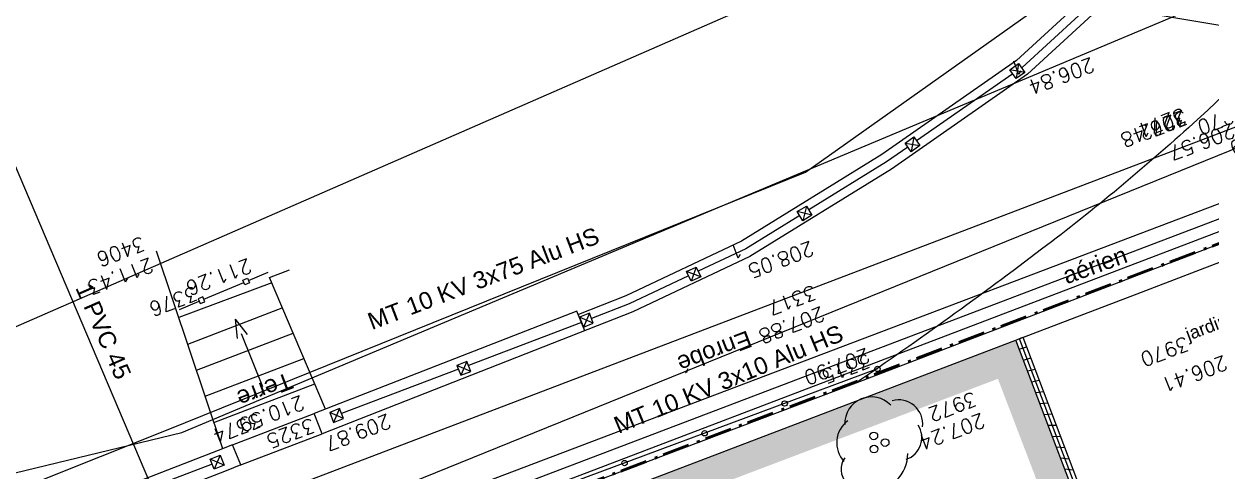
# Model space of a CAD drawing. Header units: centimetres. Extents: x 212517 to 243222, y -357108 to -330212.
# Drawn here: x 221631 to 224412, y -345232 to -344183 of the extents above; entities that cross this region are included whole.
import ezdxf
from ezdxf.enums import TextEntityAlignment as Align
from ezdxf.lldxf.tags import DXFTag

# ---------------------------------------------------------------- set-up
doc = ezdxf.new("R2010")
doc.units = ezdxf.units.CM
doc.linetypes.add('Style de ligne -15', pattern=[2.0832800000000002, 1.25, -0.41656, 0.1388600000000001, -0.2778600000000001])
doc.layers.get('0').update_dxf_attribs({"color": 252})
for name, color, linetype in [('0-EDL-Limite de propriété', 252, 'Continuous'), ('AEP_SSL', 252, 'Continuous'), ('CAB_SSL', 252, 'Continuous'), ('EDF_SSL', 252, 'Texte-Electricite'), ('Fond topo - BAT_ANN', 252, 'Continuous'), ('Fond topo - CLO_LEG', 252, 'Continuous'), ('Fond topo - CLO_MUR', 252, 'Continuous'), ('Fond topo - VOI_TXT', 252, 'Continuous'), ('Fond topo - Z_500', 252, 'Continuous'), ('GAZ_SSL', 252, 'Texte-GAZ'), ('prlm-VRD', 2, 'Continuous'), ('SA - arbuste', 252, 'Continuous'), ('SA - bât A-B', 252, 'Continuous'), ('SA - clôture', 252, 'DIVISE2'), ('SA - haie séparative', 252, 'Continuous'), ('SA - muret béton', 252, 'Continuous'), ('TELECOM_SSL', 252, 'Texte-Telecom'), ('UNITAIRE SSL', 252, 'UNITAIRE')]:
    doc.layers.add(name, color=color, linetype=linetype)
for name, color, linetype, plot in [('Fond topo - N', 252, 'Continuous', False), ('Fond topo - NCACHE', 252, 'Continuous', False), ('Fond topo - ZCACHE', 252, 'Continuous', False)]:
    doc.layers.add(name, color=color, linetype=linetype, plot=plot)
doc.layers.add('Fond topo - P', color=252, linetype='Continuous', lineweight=50)
doc.layers.add('Fond topo - VOI', color=252, linetype='Continuous', lineweight=25)
doc.styles.add('2000_ARIAL', font='arial.ttf', dxfattribs={"height": 0.400000006})
doc.styles.add('Arial', font='arial.ttf')
doc.styles.add('Lignes', font='arial.ttf', dxfattribs={"height": 0.35})
doc.styles.add('LignesA', font='arial.ttf', dxfattribs={"height": 0.349999994})
doc.styles.add('SIMPLEX', font='simplex_.ttf', dxfattribs={"height": 1.25})
doc.styles.add('TP-C_Autocad_Standard', font='simplex_.ttf', dxfattribs={"height": 1})
doc.styles.add('Tronçons', font='arial.ttf', dxfattribs={"height": 0.25})
tags = doc.linetypes.add('DIVISE2', pattern=[15.874999761581421, 6.349999904632568, -3.174999952316284, 0, -3.174999952316284, 0, -3.174999952316284]).pattern_tags.tags
tags[14:15] = [DXFTag(74, 4), DXFTag(75, 0), DXFTag(340, '0'), DXFTag(46, 0.0), DXFTag(50, 0.0), DXFTag(44, 0.0), DXFTag(45, 0.0)]
tags[12:13] = [DXFTag(74, 4), DXFTag(75, 0), DXFTag(340, '0'), DXFTag(46, 0.0), DXFTag(50, 0.0), DXFTag(44, 0.0), DXFTag(45, 0.0)]
tags[10:11] = [DXFTag(74, 4), DXFTag(75, 0), DXFTag(340, '0'), DXFTag(46, 0.0), DXFTag(50, 0.0), DXFTag(44, 0.0), DXFTag(45, 0.0)]
tags[8:9] = [DXFTag(74, 4), DXFTag(75, 0), DXFTag(340, '0'), DXFTag(46, 0.0), DXFTag(50, 0.0), DXFTag(44, 0.0), DXFTag(45, 0.0)]
tags[6:7] = [DXFTag(74, 4), DXFTag(75, 0), DXFTag(340, '0'), DXFTag(46, 0.0), DXFTag(50, 0.0), DXFTag(44, 0.0), DXFTag(45, 0.0)]
tags[4:5] = [DXFTag(74, 4), DXFTag(75, 0), DXFTag(340, '0'), DXFTag(46, 0.0), DXFTag(50, 0.0), DXFTag(44, 0.0), DXFTag(45, 0.0)]
tags = doc.linetypes.add('L16', pattern=[0.37500001490116125, 0.300000011920929, -0.07500000298023224]).pattern_tags.tags
tags[6:7] = [DXFTag(74, 4), DXFTag(75, 0), DXFTag(340, '0'), DXFTag(46, 0.0), DXFTag(50, 0.0), DXFTag(44, 0.0), DXFTag(45, 0.0)]
tags[4:5] = [DXFTag(74, 4), DXFTag(75, 0), DXFTag(340, '0'), DXFTag(46, 0.0), DXFTag(50, 0.0), DXFTag(44, 0.0), DXFTag(45, 0.0)]
tags = doc.linetypes.add('Texte-BT', pattern='A,5,-0.25,["BT",Lignes,S=1,R=0,X=0,Y=-0.18],-1.25', length=6.5).pattern_tags.tags
tags[15:16] = [DXFTag(74, 4), DXFTag(75, 0), DXFTag(340, '0'), DXFTag(46, 0.0), DXFTag(50, 0.0), DXFTag(44, 0.0), DXFTag(45, 0.0)]
tags[4:5] = [DXFTag(74, 4), DXFTag(75, 0), DXFTag(340, '0'), DXFTag(46, 0.0), DXFTag(50, 0.0), DXFTag(44, 0.0), DXFTag(45, 0.0)]
tags = doc.linetypes.add('Texte-Electricite', pattern='A,5,-0.25,["ELEC",Lignes,S=1,R=0,X=0,Y=-0.18],-1.25', length=6.5).pattern_tags.tags
tags[15:16] = [DXFTag(74, 4), DXFTag(75, 0), DXFTag(340, '0'), DXFTag(46, 0.0), DXFTag(50, 0.0), DXFTag(44, 0.0), DXFTag(45, 0.0)]
tags[4:5] = [DXFTag(74, 4), DXFTag(75, 0), DXFTag(340, '0'), DXFTag(46, 0.0), DXFTag(50, 0.0), DXFTag(44, 0.0), DXFTag(45, 0.0)]
tags = doc.linetypes.add('Texte-GAZ', pattern='A,5,-0.25,["GAZ",Lignes,S=1,R=0,X=0,Y=-0.18],-1.25', length=6.5).pattern_tags.tags
tags[15:16] = [DXFTag(74, 4), DXFTag(75, 0), DXFTag(340, '0'), DXFTag(46, 0.0), DXFTag(50, 0.0), DXFTag(44, 0.0), DXFTag(45, 0.0)]
tags[4:5] = [DXFTag(74, 4), DXFTag(75, 0), DXFTag(340, '0'), DXFTag(46, 0.0), DXFTag(50, 0.0), DXFTag(44, 0.0), DXFTag(45, 0.0)]
tags = doc.linetypes.add('Texte-MT', pattern='A,5,-0.25,["MT",Lignes,S=1,R=0,X=0,Y=-0.18],-1.25', length=6.5).pattern_tags.tags
tags[15:16] = [DXFTag(74, 4), DXFTag(75, 0), DXFTag(340, '0'), DXFTag(46, 0.0), DXFTag(50, 0.0), DXFTag(44, 0.0), DXFTag(45, 0.0)]
tags[4:5] = [DXFTag(74, 4), DXFTag(75, 0), DXFTag(340, '0'), DXFTag(46, 0.0), DXFTag(50, 0.0), DXFTag(44, 0.0), DXFTag(45, 0.0)]
tags = doc.linetypes.add('Texte-Telecom', pattern='A,5,-0.25,["TEL",Lignes,S=1,R=0,X=0,Y=-0.18],-1.25', length=6.5).pattern_tags.tags
tags[15:16] = [DXFTag(74, 4), DXFTag(75, 0), DXFTag(340, '0'), DXFTag(46, 0.0), DXFTag(50, 0.0), DXFTag(44, 0.0), DXFTag(45, 0.0)]
tags[4:5] = [DXFTag(74, 4), DXFTag(75, 0), DXFTag(340, '0'), DXFTag(46, 0.0), DXFTag(50, 0.0), DXFTag(44, 0.0), DXFTag(45, 0.0)]
tags = doc.linetypes.add('Texte-TelecomA', pattern='A,5,-0.25,["TEL",LignesA,S=1,R=0,X=0,Y=-0.18],-1.25', length=6.5).pattern_tags.tags
tags[15:16] = [DXFTag(74, 4), DXFTag(75, 0), DXFTag(340, '0'), DXFTag(46, 0.0), DXFTag(50, 0.0), DXFTag(44, 0.0), DXFTag(45, 0.0)]
tags[4:5] = [DXFTag(74, 4), DXFTag(75, 0), DXFTag(340, '0'), DXFTag(46, 0.0), DXFTag(50, 0.0), DXFTag(44, 0.0), DXFTag(45, 0.0)]
tags = doc.linetypes.add('UNITAIRE', pattern='A,0.25,-0.2000000029802322,0,-0.2000000029802322,0.25,-0.300000011920929,["UNI",TP-C_Autocad_Standard,S=0.1500000059604645,R=0,X=-0.1,Y=-0.05],-0.449999988079071', length=1.650000095367432).pattern_tags.tags
tags[23:24] = [DXFTag(74, 4), DXFTag(75, 0), DXFTag(340, '0'), DXFTag(46, 0.0), DXFTag(50, 0.0), DXFTag(44, 0.0), DXFTag(45, 0.0)]
tags[12:13] = [DXFTag(74, 4), DXFTag(75, 0), DXFTag(340, '0'), DXFTag(46, 0.0), DXFTag(50, 0.0), DXFTag(44, 0.0), DXFTag(45, 0.0)]
tags[10:11] = [DXFTag(74, 4), DXFTag(75, 0), DXFTag(340, '0'), DXFTag(46, 0.0), DXFTag(50, 0.0), DXFTag(44, 0.0), DXFTag(45, 0.0)]
tags[8:9] = [DXFTag(74, 4), DXFTag(75, 0), DXFTag(340, '0'), DXFTag(46, 0.0), DXFTag(50, 0.0), DXFTag(44, 0.0), DXFTag(45, 0.0)]
tags[6:7] = [DXFTag(74, 4), DXFTag(75, 0), DXFTag(340, '0'), DXFTag(46, 0.0), DXFTag(50, 0.0), DXFTag(44, 0.0), DXFTag(45, 0.0)]
tags[4:5] = [DXFTag(74, 4), DXFTag(75, 0), DXFTag(340, '0'), DXFTag(46, 0.0), DXFTag(50, 0.0), DXFTag(44, 0.0), DXFTag(45, 0.0)]

# ---------------------------------------------------------------- blocks, each defined once
blk = doc.blocks.new('Groupe-93-1')
at = {"linetype": 'Style de ligne -15', "lineweight": 50, "ltscale": 50.8, "flags": 128}
blk.add_lwpolyline([(4010.377704961063, -47960.29143869193), (3755.414382130862, -44721.11884032996), (3755.414382130862, -44721.11884032996), (3756.773282105685, -44329.8018404177), (3880.931782061816, -43949.69744035514), (4137.430382163288, -43638.17594043525), (4471.636282140971, -43429.8099404505), (5106.567282135249, -43185.50304033072), (8279.371082122088, -41974.78904029639), (10046.22478211618, -41302.20724031241), (11818.78798213697, -40629.65554029257), (12515.6316242764, -40375.71221544059), (12470.15578206277, -38996.33853999885), (12380.37218211389, -38397.83494045051), (12782.36019976831, -38155.13044368537), (12782.36019976831, -38155.13044368537), (13203.15428753591, -37842.1723362139), (13013.29358206487, -37595.42764035972), (14081.43508215642, -36782.12464029105), (14501.13751466966, -36460.24630443366), (14495.16808214879, -36452.5175403765), (14834.32158213353, -36191.17934028419), (14839.99478233552, -36198.52456561835), (16130.40128212667, -35209.80024024756), (16136.50761571622, -35217.71937476905), (16472.44228208757, -34959.21094037803), (16671.78109403348, -34801.06746370108), (17355.87005024648, -34273.57605973991), (18231.377594311, -34360.18562337668), (19438.43093314862, -35798.34990131171), (19890.16948211885, -36316.51764032157), (20056.14294272161, -36374.42675067695), (20713.36528325772, -37417.69704200538), (20981.1790333817, -37823.86228057654), (21144.10848065114, -38091.41473781379), (21380.93455877995, -38501.10641652854), (21515.93978133893, -38776.86723872931), (21676.35969768262, -39172.45101110252), (21888.30210343099, -39776.94537421973), (22130.35028215146, -40561.43324023993), (22375.4996798346, -41423.39243203909), (22608.21988213754, -42207.67824041159)], dxfattribs=at)
blk = doc.blocks.new('ESC01')
at = {"ltscale": 2}
for p, q in [((1.338104, 0), (0, 0)), ((1.257547, 0.126415), (1.7, 0)), ((1.257547, -0.126415), (1.7, 0))]:
    blk.add_line(p, q, dxfattribs=at)
blk = doc.blocks.new('CLOLEG')
at = {"ltscale": 2}
blk.add_circle((0, 0), 0.0625, dxfattribs=at)
blk = doc.blocks.new('PTOPO')
at = {"layer": 'Fond topo - NCACHE', "style": 'SIMPLEX'}
blk.add_attdef('MAT', text='', height=0.34, dxfattribs=at).set_placement((0.09999999986030161, -0.09999999962747097), align=Align.TOP_LEFT)
at = {"layer": 'Fond topo - ZCACHE', "style": 'SIMPLEX'}
blk.add_attdef('ALT', (0.09999999986030161, 0.09999999962747097), '', height=0.34, dxfattribs=at)
blk = doc.blocks.new('A$C1F970F0F')
at = {"layer": 'SA - bât A-B'}
h = blk.add_hatch(dxfattribs=at)
h.set_pattern_fill('_USER', color=256, scale=25, angle=-143.4936667190104, style=0, pattern_type=0)
h.set_pattern_definition([(216.5063332809896, (-277130161.1279894, -473864756.7787022), (14.87279096815364, -20.09477765036497), [])])
h.paths.add_polyline_path([(-3772.845735262865, 5918.538262582146), (-3755.12929060434, 5921.720425589478), (-3654.923644239442, 5355.454616979907), (-3672.648887766581, 5352.321608217365)])
at = {"layer": 'SA - haie séparative'}
h = blk.add_hatch(dxfattribs=at)
h.set_pattern_fill('PAVES_EVERGREEN1', color=256, scale=30.0000012, angle=-10.72360141139323, style=0, pattern_type=2)
h.set_pattern_definition([(349.2763985886067, (-277130152.3634321, -473864750.8052154), (32.26715867605478, 9.155903067109474), [15.0000006, -15.0000006]), (79.27639858860677, (-277130152.3634321, -473864750.8052154), (-9.155903067109474, 32.26715867605478), [15.0000006, -15.0000006])])
h.paths.add_polyline_path([(-3741.577973520158, 5340.124020899985), (-3672.648887766581, 5352.321608217365), (-3772.845735262865, 5918.538262582146), (-5101.585512309603, 5679.874887636244), (-5001.817125734857, 5115.427393912992), (-4932.186946450847, 5127.835895881468), (-5021.032714997484, 5626.386451342699), (-3830.825719061932, 5837.00390246101)])
at = {"layer": 'AEP_SSL', "elevation": 9.999999999999998e-08, "flags": 128}
blk.add_lwpolyline([(-10084.93277844263, 5093.930148438846), (-9750.791620834418, 5135.5756579271), (-3128.109925920724, 6321.886190847606), (-538.2744943762264, 6794.667455972196), (-236.899884080834, 9072.411970745992), (154.0690051004237, 9291.318023383576), (2068.234834202161, 10286.47979625637), (4929.096988442494, 11795.62350952535), (5831.943443331371, 12343.47571871864), (5644.547691266249, 12887.93525940639), (4850.760829103805, 13701.34358382695)], dxfattribs=at)
at = {"layer": 'CAB_SSL', "elevation": 9.999999999999998e-08, "flags": 128}
for points in [[(-10812.15457855182, 5600.426800125627), (-8720.280241838846, 5090.654580446419), (-5742.369525281366, 5634.629537405877), (-2733.176347276875, 6173.938624268192), (-522.7757441125186, 8575.296708000737)], [(-5754.661107002939, 5631.839986106221), (-6147.027277428226, 7433.002472659673)]]:
    blk.add_lwpolyline(points, dxfattribs=at)
at = {"layer": 'EDF_SSL', "linetype": 'Texte-BT', "elevation": 9.999999999999998e-08, "flags": 128}
blk.add_lwpolyline([(-10355.65903211059, 43.80952892260893), (-10201.4030772041, 1251.685514822027), (-8720.280241838846, 5090.654580446419), (-8647.88838211094, 5140.669551381001), (-5813.541010319846, 5655.541528388557), (-5754.775129047494, 5632.363405789478), (-5714.151306698284, 5669.525972244278), (-2796.400100172239, 6190.043639552574), (-2733.176347276875, 6173.938624268192), (-2724.610103663505, 6234.621653891018), (-576.9868819294611, 8573.42365167172), (-522.7757441125186, 8575.296708000737), (1439.543237064798, 9649.961943709872), (1486.297190266059, 9780.607536286585), (3247.574149104787, 10693.56387743918), (3311.706751861017, 10686.95005152967), (3338.557006230488, 10734.01793882097), (5093.795445683761, 11622.80777854973), (5197.512327865115, 11601.77622754824)], dxfattribs=at)
at = {"layer": 'EDF_SSL', "linetype": 'Texte-MT', "elevation": 9.999999999999998e-08, "flags": 128}
blk.add_lwpolyline([(-10605.24755893916, -1087.243444949462), (-9871.024919901258, 5454.646601530631), (-9813.117681349795, 5614.486484857796), (-9256.616976485166, 5923.473242253717), (-8799.13613630993, 5646.609576042702), (-8267.576586649942, 5593.500203318741), (-5762.0770564726, 6081.872554389967), (-4183.597292868954, 6396.686264550111), (-3538.986020602817, 6692.687627343169), (-2824.138039855754, 6428.356494820026), (-615.9396546429546, 6802.884084155441), (-262.5046420332196, 8461.235250973023), (-193.4502564723132, 8712.902150223255), (139.2306060843939, 8893.662518143177), (555.9703724045021, 9251.5491897469), (1680.577767184984, 9828.549923444656)], dxfattribs=at)
at = {"layer": 'EDF_SSL', "linetype": 'Texte-MT', "flags": 128}
blk.add_lwpolyline([(-8369.911624552822, 5276.099588330418), (-5994.287512905468, 5699.674866922907), (-3013.422435617031, 6298.709752970984), (-2917.709661664371, 6238.158421745848)], dxfattribs=at)
at = {"layer": 'Fond topo - BAT_ANN', "ltscale": 2, "flags": 128}
for points in [[(-5680.209390201597, 6270.241471427958), (-5446.713993180298, 6312.3889050938)], [(-5671.471647083556, 6206.256001492369), (-5432.9070740651, 6249.318454462109)], [(-5662.733904062568, 6142.270531669948), (-5419.100154881275, 6186.24800381742)], [(-5653.996161036034, 6078.28506175169), (-5405.293235874912, 6123.177553111553)], [(-5621.00710839579, 6018.677110755658), (-5419.868511184919, 6054.983932135396)], [(-5610.898295003875, 5968.688993446425), (-5409.75969773547, 6004.995815004841)]]:
    blk.add_lwpolyline(points, dxfattribs=at)
at = {"layer": 'Fond topo - CLO_LEG', "ltscale": 2, "flags": 128}
for points in [[(-5512.799421206789, 6389.856476200312), (-5463.911266006627, 6400.342098730705)], [(-5684.031039788195, 6353.130400275726), (-5635.142884622692, 6363.616022623108)], [(-4103.57224978328, 5912.18246983193), (-5712.382641472173, 5637.590496798271)]]:
    blk.add_lwpolyline(points, dxfattribs=at)
at = {"layer": 'Fond topo - CLO_MUR', "ltscale": 2, "flags": 128}
for points in [[(-2003.863172001624, 8179.09312694406), (-2143.146781257581, 8006.859912820551), (-2340.457490801653, 7734.345111260913), (-2598.736870191495, 7400.94477901074), (-2940.818727905099, 7047.283403563957), (-3248.706618745416, 6811.131666403891), (-3649.231779602484, 6561.580327596037), (-4000.333884769988, 6403.828417100516), (-4360.873799455749, 6265.710363196761), (-4651.111133599729, 6190.343253154888), (-4768.145301312069, 6168.193959010867)], [(-1971.468451961153, 8153.961829416945), (-2110.578551620566, 7981.92990944472), (-2307.638247469651, 7709.761794522231), (-2567.702785225124, 7374.057087825381), (-2913.458468391917, 7016.597527449509), (-3225.334562164724, 6777.386816169783), (-3629.901569159774, 6525.317163610672), (-3984.586111590528, 6365.955646348328), (-4348.348708452321, 6226.603025633301), (-4642.136565636054, 6150.31393686324), (-5063.688890352264, 6070.53307677527), (-5409.75969773547, 6004.995815004841)], [(-8287.804432590101, 5102.5437522476), (-7605.580502524027, 5235.945156469854), (-7039.43552686364, 5336.352074012237), (-6395.723901147811, 5453.96015665399), (-5999.626927920504, 5521.547280024518), (-5163.393101620775, 5668.773234621937), (-3462.542645871017, 5974.273767689828), (-2916.536404471398, 6073.123024295499)], [(-3061.641378804426, 6087.328892188127), (-4159.975300858594, 5888.705770611459), (-4922.787367467585, 5755.253774575041), (-5452.543621078548, 5661.757849989244), (-6482.162746370075, 5480.989585806478), (-7372.575279741799, 5320.31426016191), (-8294.997535587892, 5143.806105512086)], [(-3635.398704354353, 6530.865925560863), (-3668.448603601094, 6543.423956575954)], [(-3645.644638334134, 6553.669890784498), (-3658.202669415425, 6520.619991313326)], [(-5610.898295003875, 5968.688993446425), (-5646.934922076375, 5961.401510780587), (-8311.623891578827, 5467.826023336904), (-8623.199926036092, 5456.55323439447), (-8927.732306211929, 5525.746055761469), (-9201.792525148683, 5679.343605229515), (-9431.031190294101, 5900.618956539477), (-9593.526009106537, 6167.90755429009), (-9673.823329735804, 6459.976001236856)], [(-5621.007108361132, 6018.67711093867), (-5656.634297822089, 6011.472426568642), (-8317.220368442477, 5518.656911610055), (-8618.39150681487, 5507.760570740641), (-8909.2360534134, 5573.843378545509), (-9171.11235904059, 5720.612431584784), (-9390.873439773375, 5932.73943183509), (-9546.953323150592, 6189.476067735875), (-9628.50516176015, 6466.621949156199)], [(-3918.949850841337, 6430.70269280524), (-3931.507881751398, 6397.652793112065)], [(-3941.753816085419, 6420.456758592362), (-3908.703916507315, 6407.898727324942)], [(-5622.151452697714, 6360.265993285372), (-5624.668002100392, 6371.999150617845), (-5636.401159312936, 6369.482601097668), (-5633.88461002464, 6357.749443786855), (-5622.151452697714, 6360.265993285372)], [(-5623.4097273533, 6366.132571942944), (-5524.532578533715, 6387.339926701796)], [(-5523.274303878128, 6381.473348044225), (-5525.790853131766, 6393.206505538047), (-5514.057695862374, 6395.723054857885), (-5511.541146459696, 6383.989897525411), (-5523.274303878128, 6381.473348044225)], [(-4196.293923993966, 6318.377887973415), (-4210.696120347507, 6286.088930965185)], [(-4187.350543794608, 6295.032311304919), (-4219.639500752754, 6309.434507672672)], [(-4470.049885149202, 6201.510417611254), (-4500.530825928881, 6219.4244408944)], [(-4476.333343715672, 6225.707899726724), (-4494.247367270907, 6195.226958761601)], [(-4770.37366809422, 6175.91395198684), (-5419.868511184919, 6054.983932135396)], [(-4760.521185679817, 6127.909062616339), (-4770.37366809422, 6175.91395198684)], [(-4737.752692769485, 6141.306089286745), (-4766.965504891395, 6161.221199388387)], [(-4742.401543761683, 6165.870050430668), (-4762.316653973374, 6136.657238353297)], [(-5040.878008111908, 6083.93812591367), (-5070.090820216488, 6103.853236106817)], [(-5045.526859138764, 6108.502086874582), (-5065.441969281138, 6079.289275163234)], [(-5409.75969773547, 6004.995815004841), (-5419.868511184919, 6054.983932135396)], [(-5354.083695744375, 6030.698993981528), (-5383.296507774779, 6050.614104065841)], [(-5358.732546662396, 6055.262955016617), (-5378.647656839429, 6026.050143122258)], [(-5610.898295003875, 5968.688993446425), (-5621.007108361132, 6018.67711093867)], [(-5649.344239989351, 5975.284668028568), (-5678.479354074922, 5995.313275679175)], [(-5653.897493314374, 5999.866529142142), (-5673.926100806748, 5970.731414765941)]]:
    blk.add_lwpolyline(points, dxfattribs=at)
at = {"layer": 'Fond topo - CLO_MUR', "linetype": 'L16', "ltscale": 2, "flags": 128}
for points in [[(-3409.662300614685, 6686.693040532799), (-3639.566674337806, 6543.448745832118), (-3640.802704132513, 6542.893391416465)], [(-3663.606669262214, 6532.647457181926), (-3914.171399832121, 6420.067485712259)], [(-3936.975364984698, 6409.821551482052), (-3992.459998134505, 6384.892031715757), (-4192.428190056736, 6308.286872658216)], [(-4215.773766758674, 6299.343492157132), (-4354.611253971364, 6246.156694323525), (-4473.618624441626, 6215.253566184186)], [(-4497.816106695042, 6208.97010726469), (-4646.623849572138, 6170.328595000399), (-4739.904279889196, 6152.674812573507)], [(-4764.643166427029, 6147.992856203673), (-5043.631066281287, 6098.484949164274)], [(-4764.46824096692, 6148.025961805741), (-4764.643166312647, 6147.992856182012)], [(-5068.248099330423, 6094.116524010003), (-5356.408121131639, 6042.980974627668)], [(-5676.202727469601, 5983.022345133219), (-5947.442994605271, 5934.099021702488)]]:
    blk.add_lwpolyline(points, dxfattribs=at)
at = {"layer": 'Fond topo - CLO_MUR', "ltscale": 2, "flags": 128}
for points in [[(-3635.398704297506, 6530.865925360522), (-3658.202669450084, 6520.619991130315), (-3668.4486036926, 6543.423956593282), (-3645.644638334134, 6553.669890784498)], [(-3908.703916507315, 6407.898727324942), (-3931.507881751398, 6397.652793112065), (-3941.753816028572, 6420.456758392022), (-3918.949850841337, 6430.70269280524)], [(-4187.350543794608, 6295.032311304919), (-4210.696120347507, 6286.088930965185), (-4219.639500752754, 6309.434507672672), (-4196.293924108349, 6318.377887995077)], [(-4470.049885149202, 6201.510417611254), (-4494.247367385289, 6195.226958783263), (-4500.530826043265, 6219.424440916062), (-4476.333343715672, 6225.707899726724)], [(-4762.316653881869, 6136.657238335968), (-4737.752692769485, 6141.306089286745), (-4742.401543761683, 6165.870050430668), (-4766.965504891395, 6161.221199388387)], [(-5065.441969189633, 6079.289275145905), (-5040.878008111908, 6083.93812591367), (-5045.526859138764, 6108.502086874582), (-5070.090820216488, 6103.853236106817)], [(-5378.647656839429, 6026.050143122258), (-5354.083695744375, 6030.698993981528), (-5358.732546662396, 6055.262955016617), (-5383.296507774779, 6050.614104065841)], [(-5649.344239897846, 5975.284668011239), (-5673.926100806748, 5970.731414765941), (-5678.479354074922, 5995.313275679175), (-5653.897493257526, 5999.866528941802)]]:
    blk.add_lwpolyline(points, close=True, dxfattribs=at)
at = {"layer": 'Fond topo - VOI', "ltscale": 2, "flags": 128}
blk.add_lwpolyline([(-1810.126125579658, 7806.729356369272), (-1818.437630922503, 7797.67231953392), (-2147.295724640985, 7358.689701952695, -0.09347702106782851), (-3270.33154037118, 6339.713540967097, -0.0221588329524114), (-3673.738564147064, 6116.107836508872, -0.01218349001893588), (-4159.975300858594, 5888.705770611459)], format="xyb", dxfattribs=at)
for points in [[(-5645.188427538565, 6013.787059912088), (-5711.240600594085, 6497.479395043132)], [(-5460.274280899009, 6374.332735141345), (-5689.100739228845, 6335.351780884701)], [(-5463.268153854019, 6388.008843340087), (-5413.978227835486, 6396.405461310159)], [(-5391.520252038821, 6060.262119664299), (-5463.268153854019, 6388.008843340087)]]:
    blk.add_lwpolyline(points, dxfattribs=at)
at = {"layer": 'GAZ_SSL', "linetype": 'Texte-GAZ', "elevation": 9.999999999999998e-08, "flags": 128}
blk.add_lwpolyline([(-10544.31541955609, 4849.463266287231), (-2844.361894995576, 6215.21841119217), (-619.059840477988, 6565.404650589751), (-558.7307695276991, 6580.824982418972), (-429.4804532838041, 7139.21704900553), (-208.0795472043819, 8868.909145672174), (360.6838398219811, 9157.908141542406), (425.0188701159018, 9327.634198507636), (4535.248673246207, 11485.07622468802), (4713.322312771974, 11477.46920417039), (5559.734467376861, 11914.17321717021), (6091.203610633145, 12178.61605624058), (6292.964946063797, 12126.43026770143), (6627.254129528154, 11179.86214373141), (7472.768662736402, 9124.4680223983), (7947.08689338462, 9062.48922912452), (8070.821797205262, 8793.497098507169), (8796.806101210752, 9110.108422938276), (9553.586430744355, 9252.290517349746)], dxfattribs=at)
at = {"layer": 'SA - arbuste', "ltscale": 1.200000047683716}
for centre in [(-4141.348992729466, 5759.682162620528), (-4146.560904695448, 5729.250438777951), (-4118.197420421973, 5739.312772365965)]:
    blk.add_circle(centre, 9, dxfattribs=at)
at = {"layer": 'SA - arbuste', "ltscale": 0.800000011920929}
for centre, radius, start, end in [((-4141.516839009251, 5789.075452212929), 62.512032, 32.90494473524294, 171.1222226413906), ((-4079.107794940425, 5776.217992918489), 56.59152, 342.9842593284572, 94.63470471801057), ((-4166.112388244929, 5747.906030347683), 64.770816, 116.3248626312973, 211.8320557151161), ((-4084.107571368887, 5744.713448057742), 53.515008, 277.8831335487014, 22.28760135417932), ((-4186.637317317831, 5688.826468131672), 45.49180799999999, 133.2696689019926, 293.7521365044088), ((-4151.790508149121, 5717.910259513314), 82.09075199999998, 251.0377365658391, 350.7437823458322)]:
    blk.add_arc(centre, radius, start, end, dxfattribs=at)
at = {"layer": 'SA - clôture', "ltscale": 0.1000000014901161, "elevation": 9.999999999999998e-08, "flags": 128}
blk.add_lwpolyline([(-3663.78626601445, 5353.888112600802), (-3763.987512924938, 5920.129344131565)], dxfattribs=at)
at = {"layer": 'SA - muret béton', "ltscale": 2.539999961853027, "elevation": 9.999999999999998e-08, "flags": 128}
blk.add_lwpolyline([(-3772.845735262865, 5918.538262582146), (-3755.12929060434, 5921.720425589478), (-3654.923644239442, 5355.454616979907), (-3672.648887766581, 5352.321608217365)], close=True, dxfattribs=at)
at = {"layer": 'TELECOM_SSL', "linetype": 'Texte-TelecomA', "elevation": 9.999999999999998e-08, "flags": 128}
blk.add_lwpolyline([(-10749.2063741723, 5816.045000263086), (-5732.074706866975, 6068.891438771888), (-1122.78713045016, 7053.278689790898)], dxfattribs=at)
at = {"layer": 'UNITAIRE SSL', "ltscale": 2, "elevation": 9.999999999999998e-08, "flags": 128}
blk.add_lwpolyline([(-11203.91773647134, 7315.685859797379), (-9597.069181515135, 5578.000029566199), (-4253.21502402568, 6800.480356718023), (-825.2436658591316, 8394.239986691146), (171.1164741383718, 9139.45160219944), (980.7416491537941, 9531.509848289672), (2024.282900487725, 10089.44453603433), (2846.979589107878, 10509.95143402664), (3831.564375096907, 11032.01955007647), (4688.744355396339, 11539.16604167907), (5726.983094904664, 12644.47229064644), (4820.214794965383, 13573.50486951124)], dxfattribs=at)
at = {"layer": 'Fond topo - BAT_ANN', "ltscale": 2, "xscale": 99.99999999999997, "yscale": 99.99999999999997, "zscale": 99.99999999999997, "rotation": 101.1305216815309}
blk.add_blockref('ESC01', (-5526.624853651489, 6140.18262115021), dxfattribs=at)
at = {"layer": 'Fond topo - CLO_LEG', "ltscale": 2, "xscale": 99.99999999999999, "yscale": 99.99999999999999, "zscale": 99.99999999999999, "rotation": 189.6859152895402}
for p in [(-4103.57224978328, 5912.18246983193), (-4332.339840125298, 5873.136386927303), (-4529.488811754499, 5839.486974026202), (-4726.63778341836, 5805.837560942088)]:
    blk.add_blockref('CLOLEG', p, dxfattribs=at)
at = {"layer": 'Fond topo - P', "ltscale": 2}
ref = blk.add_blockref('PTOPO', (-5721.296109741035, 6497.5200961107), dxfattribs=dict(at, xscale=99.99999999999994, yscale=99.99999999999994, zscale=99.99999999999994, rotation=190.0656205306617))
ref.add_attrib('MAT', '3406', dxfattribs={"layer": 'Fond topo - N', "color": 0, "ltscale": 2, "height": 33.99999999999999, "rotation": 190.0656204987762, "style": 'SIMPLEX'}).set_placement((-5732.889951572934, 6505.61841886106), align=Align.TOP_LEFT)
ref.add_attrib('ALT', '211.43', (-5729.394432487061, 6485.926254301677), dxfattribs={"layer": 'Fond topo - Z_500', "color": 0, "ltscale": 2, "height": 33.99999999999999, "rotation": 190.0656204987762, "style": 'SIMPLEX'})
ref = blk.add_blockref('PTOPO', (-3622.667020543928, 6522.926931858136), dxfattribs=dict(at, xscale=99.99999999999999, yscale=99.99999999999999, zscale=99.99999999999999, rotation=190.0656205306616))
ref.add_attrib('MAT', '1', dxfattribs={"layer": 'Fond topo - N', "color": 0, "ltscale": 2, "height": 33.99999999999999, "rotation": 190.0656204987762, "style": 'SIMPLEX'}).set_placement((-3634.260862410486, 6531.025254425483), align=Align.TOP_LEFT)
ref.add_attrib('ALT', '206.84', (-3476.166739052223, 6536.940541482173), dxfattribs={"layer": 'Fond topo - Z_500', "color": 0, "ltscale": 2, "height": 33.99999999999999, "rotation": 190.0656204987762, "style": 'SIMPLEX'})
ref = blk.add_blockref('PTOPO', (-5622.151452697714, 6360.265993285372), dxfattribs=dict(at, xscale=99.99999999999994, yscale=99.99999999999994, zscale=99.99999999999994, rotation=190.0656205306617))
ref.add_attrib('MAT', '3376', dxfattribs={"layer": 'Fond topo - N', "color": 0, "ltscale": 2, "height": 33.99999999999999, "rotation": 190.0656204987762, "style": 'SIMPLEX'}).set_placement((-5633.745294529614, 6368.364316035731), align=Align.TOP_LEFT)
ref.add_attrib('ALT', '211.26', (-5503.308596578132, 6441.576099219406), dxfattribs={"layer": 'Fond topo - Z_500', "color": 0, "ltscale": 2, "height": 33.99999999999999, "rotation": 190.0656204987762, "style": 'SIMPLEX'})
ref = blk.add_blockref('PTOPO', (-3270.33154037118, 6339.713540967097), dxfattribs=dict(at, xscale=99.99999999999994, yscale=99.99999999999994, zscale=99.99999999999994, rotation=190.0656205306617))
ref.add_attrib('MAT', '3271', dxfattribs={"layer": 'Fond topo - N', "color": 0, "ltscale": 2, "height": 33.99999999999999, "rotation": 190.0656204987762, "style": 'SIMPLEX'}).set_placement((-3281.925382237738, 6347.811863534444), align=Align.TOP_LEFT)
ref.add_attrib('ALT', '206.48', (-3287.577520350976, 6375.092022721031), dxfattribs={"layer": 'Fond topo - Z_500', "color": 0, "ltscale": 2, "height": 33.99999999999999, "rotation": 190.0656204987762, "style": 'SIMPLEX'})
ref = blk.add_blockref('PTOPO', (-3267.61093329819, 6333.31059441493), dxfattribs=dict(at, xscale=99.99999999999994, yscale=99.99999999999994, zscale=99.99999999999994, rotation=190.0656205306617))
ref.add_attrib('MAT', '3272', dxfattribs={"layer": 'Fond topo - N', "color": 0, "ltscale": 2, "height": 33.99999999999999, "rotation": 190.0656204987762, "style": 'SIMPLEX'}).set_placement((-3279.20477513009, 6341.408917165289), align=Align.TOP_LEFT)
ref.add_attrib('ALT', '206.57', (-3181.614096467232, 6323.974683245935), dxfattribs={"layer": 'Fond topo - Z_500', "color": 0, "ltscale": 2, "height": 33.99999999999999, "rotation": 190.0656204987762, "style": 'SIMPLEX'})
ref = blk.add_blockref('PTOPO', (-3130.927400021604, 6321.566303889952), dxfattribs=dict(at, xscale=99.99999999999994, yscale=99.99999999999994, zscale=99.99999999999994, rotation=190.0656205306617))
ref.add_attrib('MAT', '3270', dxfattribs={"layer": 'Fond topo - N', "color": 0, "ltscale": 2, "height": 33.99999999999999, "rotation": 190.0656204987762, "style": 'SIMPLEX'}).set_placement((-3142.521241853503, 6329.66462664031), align=Align.TOP_LEFT)
ref.add_attrib('ALT', '206.39', (-3040.552339257577, 6309.056186079515), dxfattribs={"layer": 'Fond topo - Z_500', "color": 0, "ltscale": 2, "height": 33.99999999999999, "rotation": 190.0656204987762, "style": 'SIMPLEX'})
ref = blk.add_blockref('PTOPO', (-4348.497220026918, 6222.454283975281), dxfattribs=dict(at, xscale=99.99999999999999, yscale=99.99999999999999, zscale=99.99999999999999, rotation=190.0656205306616))
ref.add_attrib('MAT', '1', dxfattribs={"layer": 'Fond topo - N', "color": 0, "ltscale": 2, "height": 33.99999999999999, "rotation": 190.0656204987762, "style": 'SIMPLEX'}).set_placement((-4360.091061910805, 6230.552606451123), align=Align.TOP_LEFT)
ref.add_attrib('ALT', '208.05', (-4201.996938478365, 6236.467893398979), dxfattribs={"layer": 'Fond topo - Z_500', "color": 0, "ltscale": 2, "height": 33.99999999999999, "rotation": 190.0656204987762, "style": 'SIMPLEX'})
ref = blk.add_blockref('PTOPO', (-4197.736842473048, 6092.584095604858), dxfattribs=dict(at, xscale=99.99999999999994, yscale=99.99999999999994, zscale=99.99999999999994, rotation=190.0656205306617))
ref.add_attrib('MAT', '3317', dxfattribs={"layer": 'Fond topo - N', "color": 0, "ltscale": 2, "height": 33.99999999999999, "rotation": 190.0656204987762, "style": 'SIMPLEX'}).set_placement((-4209.330684304949, 6100.682418355216), align=Align.TOP_LEFT)
ref.add_attrib('ALT', '207.88', (-4205.835165196199, 6080.990253791502), dxfattribs={"layer": 'Fond topo - Z_500', "color": 0, "ltscale": 2, "height": 33.99999999999999, "rotation": 190.0656204987762, "style": 'SIMPLEX'})
ref = blk.add_blockref('PTOPO', (-5531.459841298836, 6040.266688515963), dxfattribs=dict(at, xscale=99.99999999999994, yscale=99.99999999999994, zscale=99.99999999999994, rotation=190.0656205306617))
ref.add_attrib('MAT', '3374', dxfattribs={"layer": 'Fond topo - N', "color": 0, "ltscale": 2, "height": 33.99999999999999, "rotation": 190.0656204987762, "style": 'SIMPLEX'}).set_placement((-5543.053683130735, 6048.365011266324), align=Align.TOP_LEFT)
ref.add_attrib('ALT', '210.59', (-5441.698116964959, 6103.121738405438), dxfattribs={"layer": 'Fond topo - Z_500', "color": 0, "ltscale": 2, "height": 33.99999999999999, "rotation": 190.0656204987762, "style": 'SIMPLEX'})
ref = blk.add_blockref('PTOPO', (-5409.75969773547, 6004.995815004841), dxfattribs=dict(at, xscale=99.99999999999994, yscale=99.99999999999994, zscale=99.99999999999994, rotation=190.0656205306617))
ref.add_attrib('MAT', '3325', dxfattribs={"layer": 'Fond topo - N', "color": 0, "ltscale": 2, "height": 33.99999999999999, "rotation": 190.0656204987762, "style": 'SIMPLEX'}).set_placement((-5421.353539567369, 6013.094137755201), align=Align.TOP_LEFT)
ref.add_attrib('ALT', '209.87', (-5250.422737952657, 6022.934684473655), dxfattribs={"layer": 'Fond topo - Z_500', "color": 0, "ltscale": 2, "height": 33.99999999999999, "rotation": 190.0656204987762, "style": 'SIMPLEX'})
ref = blk.add_blockref('PTOPO', (-4103.57224978328, 5912.18246983193), dxfattribs=dict(at, xscale=99.99999999999994, yscale=99.99999999999994, zscale=99.99999999999994, rotation=190.0656205306617))
ref.add_attrib('MAT', '3315', dxfattribs={"layer": 'Fond topo - N', "color": 0, "ltscale": 2, "height": 33.99999999999999, "rotation": 190.0656204987762, "style": 'SIMPLEX'}).set_placement((-4115.166091592303, 5920.280792577956), align=Align.TOP_LEFT)
ref.add_attrib('ALT', '207.90', (-4119.785239850969, 5965.78765985597), dxfattribs={"layer": 'Fond topo - Z_500', "color": 0, "ltscale": 2, "height": 33.99999999999999, "rotation": 190.0656204987762, "style": 'SIMPLEX'})
ref = blk.add_blockref('PTOPO', (-3363.008723268712, 5812.228331622334), dxfattribs=dict(at, xscale=99.99999999999994, yscale=99.99999999999994, zscale=99.99999999999994, rotation=190.0656205306617))
ref.add_attrib('MAT', '3970', dxfattribs={"layer": 'Fond topo - N', "color": 0, "ltscale": 2, "height": 33.99999999999999, "rotation": 190.0656204987762, "style": 'SIMPLEX'}).set_placement((-3374.602565100612, 5820.326654372692), align=Align.TOP_LEFT)
ref.add_attrib('ALT', '206.41', (-3300.158601118638, 5793.017897827153), dxfattribs={"layer": 'Fond topo - Z_500', "color": 0, "ltscale": 2, "height": 33.99999999999999, "rotation": 190.0656204987762, "style": 'SIMPLEX'})
ref = blk.add_blockref('PTOPO', (-3875.237090526712, 5777.505468467461), dxfattribs=dict(at, xscale=99.99999999999994, yscale=99.99999999999994, zscale=99.99999999999994, rotation=190.0656205306617))
ref.add_attrib('MAT', '3972', dxfattribs={"layer": 'Fond topo - N', "color": 0, "ltscale": 2, "height": 33.99999999999999, "rotation": 190.0656204987762, "style": 'SIMPLEX'}).set_placement((-3886.830932335735, 5785.603791213489), align=Align.TOP_LEFT)
ref.add_attrib('ALT', '207.24', (-3883.335413249863, 5765.911626654107), dxfattribs={"layer": 'Fond topo - Z_500', "color": 0, "ltscale": 2, "height": 33.99999999999999, "rotation": 190.0656204987762, "style": 'SIMPLEX'})
at = {"layer": 'CAB_SSL', "style": 'Tronçons'}
for s, rotation, p in [('1 PVC 45', 283.0599483876792, (-5914.819128985937, 6448.873259105384)), ('aérien', 9.20916163502041, (-3631.525528753963, 6024.567601393223))]:
    blk.add_text(s, height=39.99999999999999, rotation=rotation, dxfattribs=at).set_placement(p)
at = {"layer": 'EDF_SSL', "style": 'Tronçons'}
for s, rotation, p in [('MT 10 KV 3x75 Alu HS', 10.20856254004644, (-5250.295066888601, 6221.85284137499)), ('MT 10 KV 3x10 Alu HS', 11.83133688131414, (-4728.0811745869, 5875.403067912897))]:
    blk.add_text(s, height=39.99999999999999, rotation=rotation, dxfattribs=at).set_placement(p)
at = {"layer": 'Fond topo - VOI_TXT', "style": '2000_ARIAL'}
for s, p in [('Terre', (-5460.606353554806, 6162.184117280725)), ('Enrobé', (-4385.856339078607, 6058.248002419293))]:
    blk.add_text(s, height=39.99999999999999, rotation=190.0656205035111, dxfattribs=at).set_placement(p)
at = {"layer": 'SA - bât A-B', "style": 'Arial', "width": 0.986012876033783}
blk.add_text('jardin privatif', height=30.3030599, rotation=10.02373026828249, dxfattribs=at).set_placement((-3375.614493603808, 5841.224400197656))

msp = doc.modelspace()

# ---------------------------------------------------------------- block references
at = {"layer": '0-EDL-Limite de propriété'}
msp.add_blockref('Groupe-93-1', (214574.704544979, -303323.1569814135), dxfattribs=at)
at = {"layer": 'prlm-VRD', "rotation": 10.72360141139323}
msp.add_blockref('A$C1F970F0F', (228762.2467792132, -350037.5300254133), dxfattribs=at)

doc.saveas('drawing.dxf')
